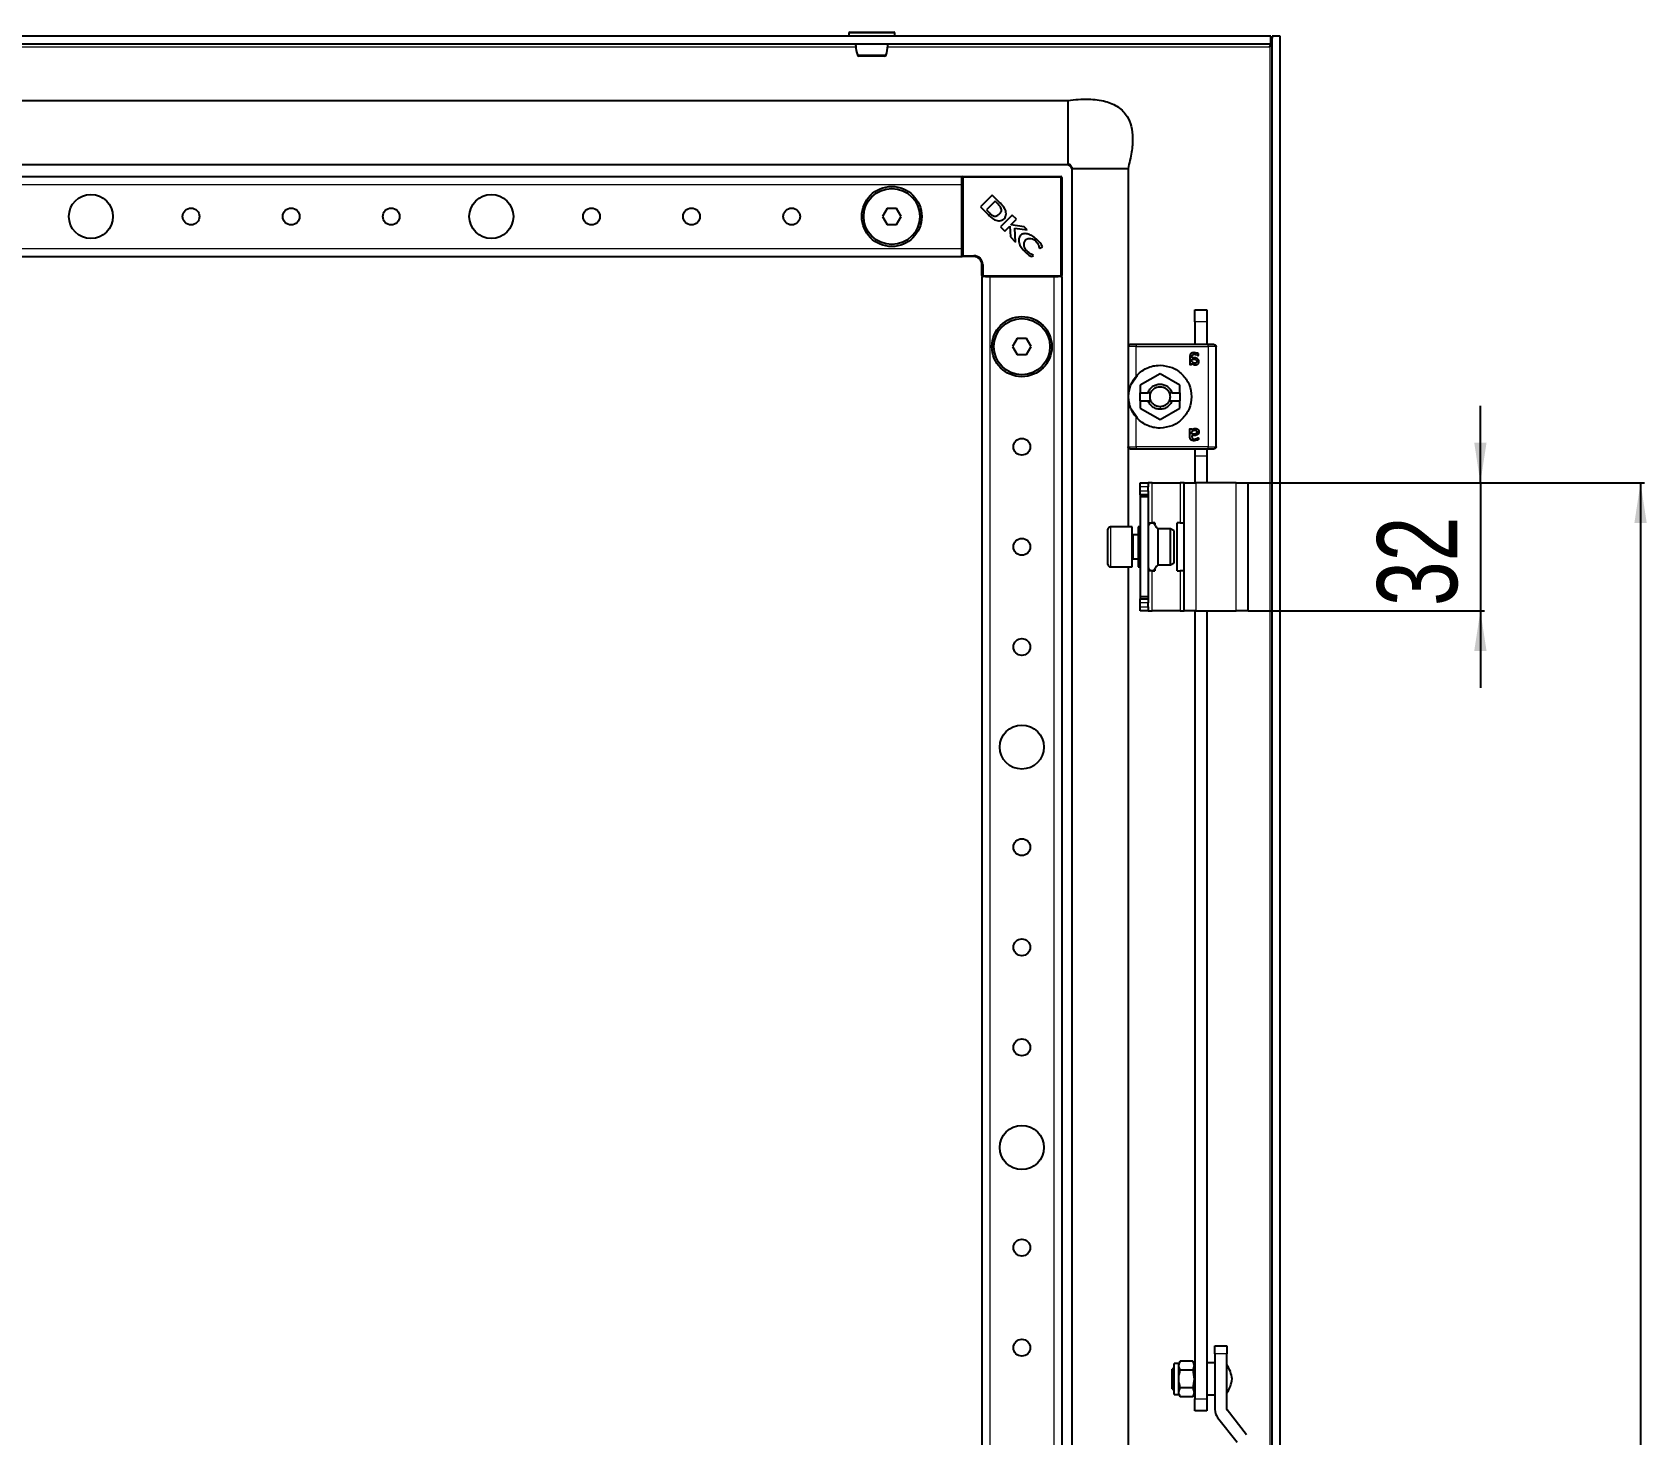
# Model space of a CAD drawing. Header units: millimetres. Extents: x -409 to 1413, y -262 to 1017.
# Drawn here: x 1010.2 to 1413.4, y 497.2 to 847.5 of the extents above; entities that cross this region are included whole.
import ezdxf

# ---------------------------------------------------------------- set-up
doc = ezdxf.new("R2010")
doc.units = ezdxf.units.MM
doc.layers.add('FORMAT', color=7, linetype='Continuous')
doc.styles.add('SLDTEXTSTYLE0', font='TXT', dxfattribs={"width": 0.75})
doc.dimstyles.new('SLDDIMSTYLE0', dxfattribs={"dimtxt": 20, "dimasz": 10, "dimexe": 0, "dimexo": 0.0625, "dimgap": 5, "dimtad": 2, "dimdec": 1, "dimrnd": 1e-09, "dimzin": 12, "dimdsep": 46, "dimtxsty": 'SLDTEXTSTYLE0', "dimsah": 1, "dimcen": 0.09, "dimadec": 0, "dimazin": 3, "dimtfac": 1, "dimtofl": 0, "dimtmove": 0, "dimatfit": 3, "dimfxl": 0, "dimfrac": 2, "dimtolj": 1, "dimtzin": 12, "dimarcsym": 0})
doc.dimstyles.new('SLDDIMSTYLE1', dxfattribs={"dimtxt": 20, "dimasz": 10, "dimexe": 0, "dimexo": 0.0625, "dimgap": 5, "dimtad": 2, "dimdec": 1, "dimrnd": 1e-09, "dimzin": 12, "dimdsep": 46, "dimtxsty": 'SLDTEXTSTYLE0', "dimsah": 1, "dimcen": 0.09, "dimadec": 0, "dimazin": 3, "dimtfac": 1, "dimtmove": 0, "dimatfit": 0, "dimfxl": 0, "dimfrac": 2, "dimtolj": 1, "dimtzin": 12, "dimarcsym": 0})

# ---------------------------------------------------------------- blocks, each defined once
blk = doc.blocks.new('_D_5')
at = {"layer": 'FORMAT'}
for p, q in [((1313.88, 734.96), (1412.87, 734.96)), ((1411.87, 734.96), (1411.87, 2.96)), ((1313.88, 2.96), (1412.87, 2.96))]:
    blk.add_line(p, q, dxfattribs=at)
for points in [[(1411.87, 734.96), (1410.34, 724.96), (1413.41, 724.96)], [(1411.87, 2.96), (1413.41, 12.96), (1410.34, 12.96)]]:
    blk.add_solid(points, dxfattribs=at)
at = {"layer": 'FORMAT', "insert": (1386.09, 346.8), "char_height": 20, "attachment_point": 1, "rotation": 90, "style": 'SLDTEXTSTYLE0'}
blk.add_mtext('732', dxfattribs=at)
blk = doc.blocks.new('_D_6')
at = {"layer": 'FORMAT'}
for p, q in [((1371.87, 734.96), (1371.87, 754.2)), ((1313.88, 734.96), (1372.87, 734.96)), ((1371.87, 734.96), (1371.87, 702.96)), ((1313.88, 702.96), (1372.87, 702.96)), ((1371.87, 702.96), (1371.87, 683.73))]:
    blk.add_line(p, q, dxfattribs=at)
for points in [[(1371.87, 734.96), (1373.41, 744.96), (1370.34, 744.96)], [(1371.87, 702.96), (1370.34, 692.96), (1373.41, 692.96)]]:
    blk.add_solid(points, dxfattribs=at)
at = {"layer": 'FORMAT', "insert": (1346.09, 704.19), "char_height": 20, "attachment_point": 1, "rotation": 90, "style": 'SLDTEXTSTYLE0'}
blk.add_mtext('32', dxfattribs=at)

msp = doc.modelspace()

# ---------------------------------------------------------------- linework, layer by layer
at = {"color": 7, "linetype": 'Continuous', "lineweight": 25}
for p, q in [((1214.12, 847.21), (1214.12, 846.46)), ((1214.37, 847.46), (1222.88, 847.46)), ((1222.88, 847.46), (1225.37, 847.46)), ((1225.62, 846.46), (1225.62, 847.21)), ((1319.57, 846.46), (730.17, 846.46)), ((1319.57, 844.46), (730.17, 844.46)), ((1319.48, 844.46), (1319.27, 843.86)), ((1319.57, 844.46), (1319.57, 846.46)), ((1321.87, 846.46), (1319.87, 846.46)), ((1319.87, -108.54), (1319.87, 846.46)), ((1321.87, -108.54), (1321.87, 846.46)), ((780.87, 830.46), (1268.87, 830.46)), ((780.87, 814.46), (1268.87, 814.46)), ((807.37, 811.46), (1242.37, 811.46)), ((1242.37, 811.16), (1242.37, 811.46)), ((1242.37, 810.52), (1242.37, 811.16)), ((1242.37, 809.46), (1242.37, 810.52)), ((1242.67, 811.46), (1267.07, 811.46)), ((1267.37, 811.16), (1267.37, 786.76)), ((1269.87, 813.46), (1269.87, -75.54)), ((1283.87, 813.46), (1283.87, 769.14)), ((1242.37, 793.46), (1242.37, 809.46)), ((1249.98, 806.82), (1247.02, 803.86)), ((1251.97, 804.83), (1249.98, 806.82)), ((1223.71, 803.46), (1222.56, 801.46)), ((1226.02, 803.46), (1223.71, 803.46)), ((1227.18, 801.46), (1226.02, 803.46)), ((1247.02, 803.86), (1248.91, 801.97)), ((1250.68, 805.29), (1248.5, 803.11)), ((1248.5, 803.11), (1249.18, 802.45)), ((1251.42, 804.57), (1250.68, 805.29)), ((1222.56, 801.46), (1223.71, 799.46)), ((1223.71, 799.46), (1226.02, 799.46)), ((1226.02, 799.46), (1227.18, 801.46)), ((1248.91, 801.97), (1248.92, 801.95)), ((1254.98, 801.81), (1252.02, 798.85)), ((1252.02, 798.85), (1253.08, 797.8)), ((1253.08, 797.8), (1254.32, 799.04)), ((1254.32, 799.04), (1254.49, 796.38)), ((1254.64, 799.38), (1256.03, 800.77)), ((1257.9, 798.89), (1254.64, 799.38)), ((1256.03, 800.77), (1254.98, 801.81)), ((1255.6, 798.57), (1258.7, 798.09)), ((1255.78, 795.09), (1255.6, 798.57)), ((1258.7, 798.09), (1257.9, 798.89)), ((1254.49, 796.38), (1255.78, 795.09)), ((807.37, 791.46), (1242.37, 791.46)), ((1242.37, 792.41), (1242.37, 793.46)), ((1242.37, 791.76), (1242.37, 792.41)), ((1242.37, 791.46), (1242.37, 791.76)), ((1245.37, 791.46), (1242.67, 791.46)), ((1259.74, 791.47), (1260.25, 791.71)), ((1260.25, 791.71), (1260.14, 791.82)), ((1261.69, 793.66), (1261.82, 793.53)), ((1261.82, 793.53), (1262.51, 793.86)), ((1247.37, 786.76), (1247.37, 789.46)), ((1247.37, 786.46), (1247.37, -48.54)), ((1247.37, 786.46), (1247.67, 786.46)), ((1248.32, 786.46), (1247.67, 786.46)), ((1248.32, 786.46), (1249.37, 786.46)), ((1249.37, 786.46), (1265.37, 786.46)), ((1265.37, 786.46), (1266.42, 786.46)), ((1267.07, 786.46), (1266.42, 786.46)), ((1267.07, 786.46), (1267.37, 786.46)), ((1267.37, 786.46), (1267.37, -48.54)), ((1300.57, 778.16), (1303.57, 778.16)), ((1300.57, 775.16), (1300.57, 778.16)), ((1303.57, 778.16), (1303.57, 775.16)), ((1300.57, 775.16), (1300.57, 769.46)), ((1303.57, 775.16), (1303.57, 769.46)), ((1256.21, 770.96), (1255.06, 768.96)), ((1258.52, 770.96), (1256.21, 770.96)), ((1259.68, 768.96), (1258.52, 770.96)), ((1255.06, 768.96), (1256.21, 766.96)), ((1256.21, 766.96), (1258.52, 766.96)), ((1258.52, 766.96), (1259.68, 768.96)), ((1283.87, 768.96), (1283.87, 743.96)), ((1303.87, 769.46), (1285.87, 769.46)), ((1299.31, 766.42), (1299.31, 764.56)), ((1299.84, 766.17), (1299.84, 766.39)), ((1300.22, 766.17), (1299.84, 766.17)), ((1304.47, 769.46), (1304.22, 769.46)), ((1305.87, 743.96), (1305.87, 768.96)), ((1291.87, 762.18), (1286.92, 759.32)), ((1296.82, 759.32), (1291.87, 762.18)), ((1299.77, 764.56), (1299.77, 764.84)), ((1299.84, 765.82), (1300.27, 765.82)), ((1299.84, 765.23), (1299.84, 765.82)), ((1284.7, 759.59), (1286.21, 761.85)), ((1286.92, 759.32), (1286.92, 757.46)), ((1296.82, 757.46), (1296.82, 759.32)), ((1286.92, 757.46), (1288.88, 757.46)), ((1286.92, 755.46), (1286.92, 757.46)), ((1286.92, 755.46), (1286.92, 753.61)), ((1286.92, 755.46), (1288.88, 755.46)), ((1289.58, 757.46), (1288.88, 757.46)), ((1288.88, 755.46), (1289.58, 755.46)), ((1294.86, 757.46), (1294.16, 757.46)), ((1294.16, 755.46), (1294.86, 755.46)), ((1294.86, 757.46), (1296.82, 757.46)), ((1294.86, 755.46), (1296.82, 755.46)), ((1296.82, 757.46), (1296.82, 755.46)), ((1296.82, 753.61), (1296.82, 755.46)), ((1286.21, 751.08), (1284.7, 753.34)), ((1286.92, 753.61), (1291.87, 750.75)), ((1291.87, 750.75), (1296.82, 753.61)), ((1299.31, 746.51), (1299.31, 748.37)), ((1299.77, 748.37), (1299.77, 748.09)), ((1299.84, 747.11), (1299.84, 747.7)), ((1300.27, 747.11), (1299.84, 747.11)), ((1300.22, 746.76), (1299.84, 746.76)), ((1299.84, 746.76), (1299.84, 746.54)), ((1283.87, 743.79), (1283.87, 723.96)), ((1285.87, 743.46), (1303.87, 743.46)), ((1300.57, 743.54), (1300.57, 741.66)), ((1303.57, 743.54), (1303.57, 741.66)), ((1304.22, 743.46), (1304.47, 743.46)), ((1300.57, 741.66), (1300.57, 734.96)), ((1303.57, 741.66), (1303.57, 734.96)), ((1286.87, 733.96), (1286.87, 734.96)), ((1286.87, 734.96), (1288.87, 734.96)), ((1286.87, 732.96), (1286.87, 733.96)), ((1288.87, 734.96), (1288.87, 733.96)), ((1289.87, 734.96), (1288.87, 734.96)), ((1288.87, 732.96), (1288.87, 733.96)), ((1289.87, 734.96), (1296.87, 734.96)), ((1297.87, 734.96), (1296.87, 734.96)), ((1297.87, 734.96), (1300.87, 734.96)), ((1297.87, 702.96), (1297.87, 734.96)), ((1310.87, 734.96), (1300.87, 734.96)), ((1310.87, 734.96), (1313.87, 734.96)), ((1313.87, 702.96), (1313.87, 734.96)), ((1286.87, 731.96), (1286.87, 732.96)), ((1288.87, 731.96), (1286.87, 731.96)), ((1286.87, 731.96), (1286.87, 731.46)), ((1288.87, 731.46), (1286.87, 731.46)), ((1286.87, 731.46), (1286.87, 706.46)), ((1288.87, 732.96), (1288.87, 731.96)), ((1288.87, 731.96), (1288.87, 731.46)), ((1288.87, 731.46), (1288.87, 706.46)), ((1278.87, 716.71), (1278.87, 723.36)), ((1284.87, 723.96), (1279.47, 723.96)), ((1284.87, 716.41), (1284.87, 723.96)), ((1286.37, 721.96), (1285.12, 721.96)), ((1286.87, 723.96), (1286.37, 723.96)), ((1286.37, 723.96), (1286.37, 722.75)), ((1286.37, 722.75), (1286.37, 713.96)), ((1288.87, 724.96), (1289.87, 724.96)), ((1290.57, 724.96), (1289.87, 724.96)), ((1290.57, 724.96), (1290.57, 724.51)), ((1294.5, 723.46), (1291.37, 723.46)), ((1291.37, 714.46), (1291.37, 723.46)), ((1295.37, 722.96), (1294.5, 723.46)), ((1294.5, 714.46), (1294.5, 723.46)), ((1295.37, 714.96), (1295.37, 722.96)), ((1296.17, 712.96), (1296.17, 724.96)), ((1296.87, 724.96), (1296.17, 724.96)), ((1296.87, 724.96), (1297.87, 724.96)), ((1278.87, 714.56), (1278.87, 716.71)), ((1279.47, 713.96), (1284.87, 713.96)), ((1283.87, 713.96), (1283.87, 23.96)), ((1284.87, 713.96), (1284.87, 716.41)), ((1285.12, 715.96), (1286.37, 715.96)), ((1286.37, 713.96), (1286.87, 713.96)), ((1291.37, 714.46), (1294.5, 714.46)), ((1294.5, 714.46), (1295.37, 714.96)), ((1289.87, 712.96), (1288.87, 712.96)), ((1289.87, 712.96), (1290.57, 712.96)), ((1290.57, 713.41), (1290.57, 712.96)), ((1296.17, 712.96), (1296.87, 712.96)), ((1297.87, 712.96), (1296.87, 712.96)), ((1288.87, 706.46), (1286.87, 706.46)), ((1286.87, 706.46), (1286.87, 705.96)), ((1286.87, 704.96), (1286.87, 705.96)), ((1286.87, 705.96), (1288.87, 705.96)), ((1288.87, 706.46), (1288.87, 705.96)), ((1288.87, 705.96), (1288.87, 704.96)), ((1286.87, 703.96), (1286.87, 704.96)), ((1286.87, 702.96), (1286.87, 703.96)), ((1288.87, 702.96), (1286.87, 702.96)), ((1288.87, 703.96), (1288.87, 704.96)), ((1288.87, 703.96), (1288.87, 702.96)), ((1288.87, 702.96), (1289.87, 702.96)), ((1296.87, 702.96), (1289.87, 702.96)), ((1296.87, 702.96), (1297.87, 702.96)), ((1300.87, 702.96), (1297.87, 702.96)), ((1300.57, 702.96), (1300.57, 506.16)), ((1300.87, 702.96), (1310.87, 702.96)), ((1303.57, 702.96), (1303.57, 506.16)), ((1313.87, 702.96), (1310.87, 702.96)), ((1305.57, 517.46), (1305.57, 519.46)), ((1305.57, 519.46), (1308.57, 519.46)), ((1305.57, 517.46), (1305.57, 503.53)), ((1308.57, 519.46), (1308.57, 517.46)), ((1308.57, 503.53), (1308.57, 517.46)), ((1295.37, 514.11), (1294.87, 513.61)), ((1294.87, 508.71), (1294.87, 513.61)), ((1296.57, 515.01), (1295.37, 515.01)), ((1295.37, 511.16), (1295.37, 515.01)), ((1296.92, 515.61), (1296.57, 515.01)), ((1296.57, 511.16), (1296.57, 515.01)), ((1300.02, 515.61), (1296.92, 515.61)), ((1300.02, 513.39), (1296.92, 513.39)), ((1300.37, 515.01), (1300.02, 515.61)), ((1300.37, 515.01), (1300.37, 507.31)), ((1300.57, 514.11), (1300.37, 514.11)), ((1305.57, 515.16), (1303.57, 515.16)), ((1294.87, 508.71), (1295.37, 508.21)), ((1295.37, 507.31), (1295.37, 511.16)), ((1296.57, 507.31), (1296.57, 511.16)), ((1300.02, 508.94), (1296.92, 508.94)), ((1300.37, 508.21), (1300.57, 508.21)), ((1295.37, 507.31), (1296.57, 507.31)), ((1296.57, 507.31), (1296.92, 506.71)), ((1300.02, 506.71), (1296.92, 506.71)), ((1300.02, 506.71), (1300.37, 507.31)), ((1300.57, 503.16), (1300.57, 506.16)), ((1303.57, 507.16), (1305.57, 507.16)), ((1303.57, 506.16), (1303.57, 503.16)), ((1303.57, 503.16), (1300.57, 503.16)), ((1306.26, 501.55), (1311.13, 495.38)), ((1313.48, 497.24), (1308.61, 503.41))]:
    msp.add_line(p, q, dxfattribs=at)
at = {"color": 8, "linetype": 'Continuous', "lineweight": 18}
for p, q in [((1223.01, 847.21), (1214.12, 847.21)), ((1225.62, 847.21), (1223.01, 847.21)), ((833.84, 843.86), (1215.9, 843.86)), ((1223.84, 843.86), (1319.27, 843.86)), ((1319.27, 843.86), (1319.27, -105.94)), ((1242.67, 811.16), (1242.37, 811.16)), ((1242.67, 811.16), (1242.67, 811.46)), ((1242.67, 811.16), (1242.67, 791.76)), ((1267.07, 811.16), (1242.67, 811.16)), ((1267.07, 811.16), (1267.07, 811.46)), ((1267.07, 786.76), (1267.07, 811.16)), ((1267.07, 811.16), (1267.37, 811.16)), ((807.37, 809.46), (1242.37, 809.46)), ((807.37, 793.46), (1242.37, 793.46)), ((1242.67, 791.76), (1242.37, 791.76)), ((1242.67, 791.76), (1245.37, 791.76)), ((1242.67, 791.46), (1242.67, 791.76)), ((1245.37, 791.46), (1245.37, 791.76)), ((1247.37, 789.46), (1247.67, 789.46)), ((1247.67, 786.76), (1247.37, 786.76)), ((1247.67, 789.46), (1247.67, 786.76)), ((1247.67, 786.76), (1267.07, 786.76)), ((1247.67, 786.46), (1247.67, 786.76)), ((1249.37, 786.46), (1249.37, -48.54)), ((1265.37, 786.46), (1265.37, -48.54)), ((1267.07, 786.46), (1267.07, 786.76)), ((1267.37, 786.76), (1267.07, 786.76)), ((1303.57, 775.16), (1300.57, 775.16)), ((1285.87, 761.53), (1285.87, 768.96)), ((1285.87, 768.96), (1303.87, 768.96)), ((1303.87, 768.96), (1303.87, 743.96)), ((1291.87, 753.96), (1291.87, 753.31)), ((1285.87, 743.96), (1285.87, 751.4)), ((1303.87, 743.96), (1285.87, 743.96)), ((1300.57, 741.66), (1303.57, 741.66)), ((1288.87, 733.96), (1286.87, 733.96)), ((1289.87, 724.96), (1289.87, 734.96)), ((1296.87, 734.96), (1296.87, 724.96)), ((1300.87, 702.96), (1300.87, 734.96)), ((1310.87, 702.96), (1310.87, 734.96)), ((1286.87, 732.96), (1288.87, 732.96)), ((1279.47, 723.96), (1279.47, 716.41)), ((1285.12, 721.96), (1285.12, 715.96)), ((1279.47, 716.41), (1279.47, 713.96)), ((1289.87, 702.96), (1289.87, 712.96)), ((1296.87, 712.96), (1296.87, 702.96)), ((1288.87, 704.96), (1286.87, 704.96)), ((1286.87, 703.96), (1288.87, 703.96)), ((1308.57, 517.46), (1305.57, 517.46)), ((1300.57, 506.16), (1303.57, 506.16))]:
    msp.add_line(p, q, dxfattribs=at)
at = {"color": 7, "linetype": 'Continuous', "lineweight": 25}
for centre, radius in [((1024.87, 801.46), 5.5), ((1124.87, 801.46), 5.5), ((1224.87, 801.46), 7.5), ((1224.87, 801.46), 7), ((1049.87, 801.46), 2.1), ((1074.87, 801.46), 2.1), ((1099.87, 801.46), 2.1), ((1149.87, 801.46), 2.1), ((1174.87, 801.46), 2.1), ((1199.87, 801.46), 2.1), ((1257.37, 768.96), 7.5), ((1257.37, 768.96), 7), ((1257.37, 743.96), 2.1), ((1257.37, 718.96), 2.1), ((1257.37, 693.96), 2.1), ((1257.37, 668.96), 5.5), ((1257.37, 643.96), 2.1), ((1257.37, 618.96), 2.1), ((1257.37, 593.96), 2.1), ((1257.37, 568.96), 5.5), ((1257.37, 543.96), 2.1), ((1257.37, 518.96), 2.1)]:
    msp.add_circle(centre, radius, dxfattribs=at)
for centre, radius, start, end in [((1214.37, 847.21), 0.25, 90, 180), ((1225.37, 847.21), 0.25, 0, 90), ((1216.76, 841.96), 0.5, 195.2465, 270.046), ((1222.98, 841.96), 0.5, 269.9637, 344.834), ((1242.67, 811.16), 0.3, 90, 180), ((1267.07, 811.16), 0.3, 0, 90), ((1246.95, 800.39), 6.12, 36.9888, 43.0744), ((1248.76, 801.17), 4.87, 20.3445, 48.7777), ((1259.77, 794.39), 1.94, 143.3097, 232.3464), ((1259.37, 793.95), 1.97, 38.454, 125.887), ((1242.67, 791.76), 0.3, 180, 270), ((1245.37, 789.46), 2, 0, 90), ((1247.67, 786.76), 0.3, 180, 270), ((1267.07, 786.76), 0.3, 270, 0), ((1279.47, 723.36), 0.6, 90, 180), ((1285.12, 722.21), 0.25, 180, 270), ((1279.47, 714.56), 0.6, 180, 270), ((1285.12, 715.71), 0.25, 90, 180), ((1301.93, 510.21), 8, 6.8819, 33.8709), ((1301.93, 512.12), 8, 326.1291, 353.1181), ((1308.77, 503.53), 3.2, 180, 218.264), ((1308.77, 503.53), 0.2, 180, 218.264)]:
    msp.add_arc(centre, radius, start, end, dxfattribs=at)
at = {"color": 8, "linetype": 'Continuous', "lineweight": 18}
msp.add_arc((1245.37, 789.46), 2.3, 0, 90, dxfattribs=at)
at = {"color": 7, "linetype": 'Continuous', "lineweight": 25}
for points, knots in [([(1215.85, 844.46), (1215.85, 844.33), (1215.87, 843.42), (1216.09, 842.55), (1216.28, 841.81)], [0, 0, 0, 0, 0.14185, 1, 1, 1, 1]), ([(1223.46, 841.81), (1223.65, 842.55), (1223.87, 843.42), (1223.89, 844.33), (1223.89, 844.46)], [0, 0, 0, 0, 0.85815, 1, 1, 1, 1]), ([(1319.27, 843.86), (1319.32, 844.02), (1319.37, 844.18), (1319.47, 844.4), (1319.52, 844.46), (1319.57, 844.46)], [0, 0, 0, 0, 0.5, 0.5, 1, 1, 1, 1]), ([(1319.87, 846.46), (1319.84, 846.08), (1319.81, 845.51), (1319.63, 844.94), (1319.57, 844.75)], [0, 0, 0, 0, 0.662931, 1, 1, 1, 1]), ([(1222.94, 841.46), (1222.95, 841.46), (1223, 841.46), (1222.72, 841.46), (1222.2, 841.46), (1221.48, 841.46), (1220.63, 841.46), (1219.56, 841.46), (1218.54, 841.46), (1217.65, 841.46), (1217.04, 841.46), (1216.75, 841.46), (1216.79, 841.46), (1216.8, 841.46)], [0, 0, 0, 0, 0.03384, 0.141254, 0.248698, 0.315774, 0.423314, 0.530846, 0.63821, 0.745706, 0.853372, 0.960917, 1, 1, 1, 1]), ([(1268.87, 830.46), (1270.6, 830.63), (1273.74, 830.94), (1278.06, 830.42), (1281.5, 829), (1283.71, 826.68), (1284.79, 823.91), (1285.11, 820.86), (1284.82, 817.3), (1284.2, 814.81), (1283.87, 813.46)], [0, 0, 0, 0, 0.176713, 0.320911, 0.440308, 0.54837, 0.6374, 0.738878, 0.858543, 1, 1, 1, 1]), ([(1268.87, 830.46), (1268.87, 830.43), (1268.87, 830.37), (1268.87, 829.73), (1268.87, 828.26), (1268.87, 826.07), (1268.87, 824.07), (1268.87, 822.46), (1268.87, 820.86), (1268.87, 818.85), (1268.87, 816.68), (1268.87, 815.16), (1268.87, 814.76), (1268.87, 814.63)], [0, 0, 0, 0, 0.069165, 0.1363, 0.267291, 0.398282, 0.465417, 0.534583, 0.603748, 0.670883, 0.801874, 0.932865, 1, 1, 1, 1]), ([(1268.87, 814.63), (1268.97, 814.61), (1269.11, 814.59), (1269.26, 814.53), (1269.35, 814.47), (1269.4, 814.4), (1269.44, 814.33), (1269.47, 814.26), (1269.54, 814.09), (1269.71, 814), (1269.86, 813.78), (1269.89, 813.58), (1269.91, 813.46)], [0, 0, 0, 0, 0.146823, 0.202041, 0.247643, 0.28691, 0.323569, 0.360785, 0.40083, 0.628513, 0.79432, 1, 1, 1, 1]), ([(1269.87, 813.46), (1269.72, 813.69), (1269.45, 814.09), (1269.05, 814.35), (1268.87, 814.46)], [0, 0, 0, 0, 0.5615605, 1, 1, 1, 1]), ([(1269.98, 813.46), (1270.01, 813.46), (1270.1, 813.46), (1270.55, 813.46), (1270.85, 813.46)], [0, 0, 0, 0, 0.350861, 1, 1, 1, 1]), ([(1249.18, 802.45), (1249.38, 802.26), (1249.74, 801.91), (1250.28, 801.59), (1250.73, 801.53), (1251.07, 801.6), (1251.43, 801.78), (1251.64, 801.98), (1251.75, 802.09)], [0, 0, 0, 0, 0.2746757, 0.5030419, 0.607381, 0.7165791, 0.8434117, 1, 1, 1, 1]), ([(1250.25, 800.81), (1250.46, 800.71), (1250.85, 800.5), (1251.48, 800.38), (1252.07, 800.42), (1252.61, 800.62), (1253.04, 800.98), (1253.33, 801.5), (1253.45, 802.15), (1253.37, 802.61), (1253.32, 802.86)], [0, 0, 0, 0, 0.138091, 0.265455, 0.384013, 0.496103, 0.605759, 0.71979, 0.847662, 1, 1, 1, 1]), ([(1251.75, 802.09), (1251.84, 802.18), (1252.01, 802.36), (1252.19, 802.64), (1252.28, 802.91), (1252.28, 803.24), (1252.13, 803.64), (1251.94, 803.92), (1251.84, 804.08)], [0, 0, 0, 0, 0.176808, 0.319231, 0.43938, 0.552395, 0.749205, 1, 1, 1, 1]), ([(1248.92, 801.95), (1249, 801.87), (1249.16, 801.72), (1249.33, 801.57), (1249.41, 801.49)], [0, 0, 0, 0, 0.486421, 1, 1, 1, 1]), ([(1249.41, 801.49), (1249.56, 801.36), (1249.83, 801.11), (1250.12, 800.91), (1250.25, 800.81)], [0, 0, 0, 0, 0.55183, 1, 1, 1, 1]), ([(1257.11, 796.8), (1256.97, 796.64), (1256.69, 796.3), (1256.52, 795.61), (1256.65, 794.73), (1257.22, 793.65), (1257.86, 792.97), (1258.23, 792.57)], [0, 0, 0, 0, 0.130532, 0.266031, 0.423997, 0.666819, 1, 1, 1, 1]), ([(1261.28, 795.59), (1260.9, 795.92), (1260.21, 796.54), (1259.04, 797.09), (1258.1, 797.23), (1257.45, 797.07), (1257.22, 796.89), (1257.11, 796.8)], [0, 0, 0, 0, 0.315674, 0.58952, 0.813199, 0.909026, 1, 1, 1, 1]), ([(1260.91, 795.18), (1261.13, 794.92), (1261.51, 794.47), (1261.63, 793.9), (1261.69, 793.66)], [0, 0, 0, 0, 0.5796082, 1, 1, 1, 1]), ([(1262.51, 793.86), (1262.33, 794.2), (1261.99, 794.83), (1261.5, 795.35), (1261.28, 795.59)], [0, 0, 0, 0, 0.5368, 1, 1, 1, 1]), ([(1258.23, 792.57), (1258.5, 792.32), (1258.96, 791.9), (1259.51, 791.59), (1259.74, 791.47)], [0, 0, 0, 0, 0.577653, 1, 1, 1, 1]), ([(1260.14, 791.82), (1259.83, 791.97), (1259.26, 792.23), (1258.8, 792.66), (1258.59, 792.85)], [0, 0, 0, 0, 0.5476433, 1, 1, 1, 1]), ([(1300.42, 767.46), (1300.28, 767.46), (1300.05, 767.45), (1299.77, 767.35), (1299.58, 767.23), (1299.44, 767.07), (1299.33, 766.79), (1299.32, 766.57), (1299.31, 766.42)], [0, 0, 0, 0, 0.250089, 0.382495, 0.500259, 0.622163, 0.750133, 1, 1, 1, 1]), ([(1299.84, 766.39), (1299.84, 766.48), (1299.85, 766.61), (1299.91, 766.78), (1299.98, 766.89), (1300.09, 766.97), (1300.21, 767.02), (1300.35, 767.05), (1300.43, 767.05), (1300.48, 767.05)], [0, 0, 0, 0, 0.250023, 0.382539, 0.499802, 0.620838, 0.749652, 0.874777, 1, 1, 1, 1]), ([(1301.6, 765.25), (1301.6, 765.33), (1301.59, 765.48), (1301.5, 765.7), (1301.34, 765.88), (1301.07, 766.05), (1300.69, 766.15), (1300.38, 766.16), (1300.22, 766.17)], [0, 0, 0, 0, 0.125049, 0.249886, 0.370856, 0.49982, 0.749609, 1, 1, 1, 1]), ([(1301.49, 766.97), (1301.49, 767.02), (1301.49, 767.11), (1301.42, 767.2), (1301.29, 767.28), (1300.96, 767.41), (1300.64, 767.44), (1300.42, 767.46)], [0, 0, 0, 0, 0.1246927, 0.1871822, 0.2497734, 0.5000394, 1, 1, 1, 1]), ([(1300.48, 767.05), (1300.64, 767.03), (1300.88, 767.01), (1301.13, 766.88), (1301.26, 766.81), (1301.33, 766.77), (1301.37, 766.76), (1301.38, 766.76)], [0, 0, 0, 0, 0.4986996, 0.7495075, 0.8749492, 0.9467834, 1, 1, 1, 1]), ([(1301.38, 766.76), (1301.4, 766.76), (1301.41, 766.76), (1301.43, 766.77), (1301.45, 766.79), (1301.46, 766.81), (1301.48, 766.85), (1301.48, 766.89), (1301.49, 766.93), (1301.49, 766.95), (1301.49, 766.97)], [0, 0, 0, 0, 0.128825, 0.180169, 0.243397, 0.36986, 0.499864, 0.749649, 0.843476, 1, 1, 1, 1]), ([(1299.31, 764.56), (1299.31, 764.54), (1299.31, 764.53), (1299.33, 764.51), (1299.35, 764.49), (1299.43, 764.47), (1299.49, 764.46), (1299.54, 764.46)], [0, 0, 0, 0, 0.124881, 0.183376, 0.250934, 0.500336, 1, 1, 1, 1]), ([(1299.54, 764.46), (1299.58, 764.47), (1299.65, 764.47), (1299.73, 764.48), (1299.75, 764.51), (1299.77, 764.53), (1299.77, 764.55), (1299.77, 764.56)], [0, 0, 0, 0, 0.499718, 0.749437, 0.810587, 0.875078, 1, 1, 1, 1]), ([(1299.77, 764.84), (1299.89, 764.72), (1300.08, 764.55), (1300.35, 764.44), (1300.52, 764.41), (1300.6, 764.41), (1300.64, 764.41)], [0, 0, 0, 0, 0.499113, 0.749325, 0.874665, 1, 1, 1, 1]), ([(1300.56, 764.82), (1300.49, 764.82), (1300.35, 764.84), (1300.09, 764.97), (1299.94, 765.13), (1299.84, 765.23)], [0, 0, 0, 0, 0.2499389, 0.4998636, 1, 1, 1, 1]), ([(1300.27, 765.82), (1300.37, 765.81), (1300.55, 765.81), (1300.78, 765.75), (1300.92, 765.65), (1301.01, 765.55), (1301.07, 765.42), (1301.07, 765.33), (1301.07, 765.29)], [0, 0, 0, 0, 0.279652, 0.500248, 0.629485, 0.750186, 0.875763, 1, 1, 1, 1]), ([(1301.07, 765.29), (1301.07, 765.22), (1301.06, 765.12), (1301, 765.01), (1300.93, 764.93), (1300.85, 764.88), (1300.76, 764.84), (1300.66, 764.82), (1300.59, 764.82), (1300.56, 764.82)], [0, 0, 0, 0, 0.249168, 0.373635, 0.49939, 0.619394, 0.749656, 0.87477, 1, 1, 1, 1]), ([(1300.64, 764.41), (1300.77, 764.41), (1300.95, 764.42), (1301.17, 764.51), (1301.33, 764.61), (1301.45, 764.74), (1301.58, 764.95), (1301.59, 765.13), (1301.6, 765.25)], [0, 0, 0, 0, 0.25007, 0.379181, 0.500499, 0.62417, 0.750842, 1, 1, 1, 1]), ([(1285.87, 751.4), (1285.58, 751.78), (1285.01, 752.53), (1284.45, 753.78), (1284.1, 755.06), (1283.98, 756.47), (1284.11, 757.87), (1284.46, 759.15), (1285.01, 760.4), (1285.58, 761.15), (1285.87, 761.53)], [0, 0, 0, 0, 0.125762, 0.25037, 0.375307, 0.500139, 0.62481, 0.749763, 0.874888, 1, 1, 1, 1]), ([(1299.31, 748.37), (1299.31, 748.38), (1299.31, 748.4), (1299.33, 748.42), (1299.35, 748.44), (1299.43, 748.46), (1299.49, 748.46), (1299.54, 748.46)], [0, 0, 0, 0, 0.124884, 0.186377, 0.250914, 0.500322, 1, 1, 1, 1]), ([(1300.42, 745.46), (1300.35, 745.47), (1300.2, 745.47), (1299.98, 745.51), (1299.77, 745.58), (1299.58, 745.69), (1299.44, 745.86), (1299.33, 746.14), (1299.32, 746.36), (1299.31, 746.51)], [0, 0, 0, 0, 0.125255, 0.250437, 0.383066, 0.500493, 0.622629, 0.75025, 1, 1, 1, 1]), ([(1299.54, 748.46), (1299.59, 748.46), (1299.64, 748.46), (1299.71, 748.45), (1299.74, 748.44), (1299.75, 748.42), (1299.77, 748.4), (1299.77, 748.38), (1299.77, 748.37)], [0, 0, 0, 0, 0.499162, 0.644242, 0.749698, 0.813605, 0.875217, 1, 1, 1, 1]), ([(1299.77, 748.09), (1299.89, 748.21), (1300.08, 748.38), (1300.39, 748.51), (1300.56, 748.52), (1300.64, 748.52)], [0, 0, 0, 0, 0.499364, 0.749701, 1, 1, 1, 1]), ([(1299.84, 747.7), (1299.94, 747.8), (1300.09, 747.96), (1300.31, 748.07), (1300.45, 748.11), (1300.53, 748.11), (1300.56, 748.11)], [0, 0, 0, 0, 0.499765, 0.749504, 0.874771, 1, 1, 1, 1]), ([(1299.84, 746.54), (1299.84, 746.5), (1299.84, 746.41), (1299.86, 746.27), (1299.91, 746.14), (1299.98, 746.03), (1300.09, 745.95), (1300.25, 745.89), (1300.39, 745.88), (1300.48, 745.88)], [0, 0, 0, 0, 0.125295, 0.250514, 0.383518, 0.50035, 0.621938, 0.750243, 1, 1, 1, 1]), ([(1301.6, 747.68), (1301.6, 747.64), (1301.6, 747.56), (1301.57, 747.41), (1301.5, 747.23), (1301.34, 747.05), (1301.07, 746.88), (1300.69, 746.78), (1300.38, 746.76), (1300.22, 746.76)], [0, 0, 0, 0, 0.062637, 0.125278, 0.250072, 0.374841, 0.499994, 0.749696, 1, 1, 1, 1]), ([(1301.07, 747.64), (1301.07, 747.6), (1301.07, 747.5), (1301.01, 747.38), (1300.92, 747.28), (1300.78, 747.18), (1300.55, 747.12), (1300.37, 747.12), (1300.27, 747.11)], [0, 0, 0, 0, 0.124446, 0.249795, 0.37, 0.499734, 0.719932, 1, 1, 1, 1]), ([(1301.49, 745.96), (1301.49, 745.93), (1301.49, 745.88), (1301.47, 745.8), (1301.42, 745.73), (1301.29, 745.65), (1300.96, 745.52), (1300.64, 745.48), (1300.42, 745.46)], [0, 0, 0, 0, 0.062686, 0.125173, 0.187628, 0.250185, 0.500314, 1, 1, 1, 1]), ([(1300.48, 745.88), (1300.64, 745.89), (1300.95, 745.92), (1301.21, 746.13), (1301.37, 746.17), (1301.38, 746.17)], [0, 0, 0, 0, 0.498852, 0.946609, 1, 1, 1, 1]), ([(1300.56, 748.11), (1300.63, 748.11), (1300.73, 748.1), (1300.85, 748.05), (1300.93, 748), (1301, 747.92), (1301.04, 747.84), (1301.07, 747.74), (1301.07, 747.67), (1301.07, 747.64)], [0, 0, 0, 0, 0.249623, 0.37714, 0.499734, 0.62273, 0.749812, 0.874876, 1, 1, 1, 1]), ([(1300.64, 748.52), (1300.77, 748.52), (1300.95, 748.51), (1301.18, 748.42), (1301.33, 748.32), (1301.45, 748.19), (1301.58, 747.98), (1301.59, 747.8), (1301.6, 747.68)], [0, 0, 0, 0, 0.25007, 0.379559, 0.500499, 0.624556, 0.750843, 1, 1, 1, 1]), ([(1301.38, 746.17), (1301.4, 746.17), (1301.41, 746.17), (1301.43, 746.16), (1301.45, 746.14), (1301.46, 746.12), (1301.49, 746.06), (1301.49, 746), (1301.49, 745.96)], [0, 0, 0, 0, 0.13107, 0.182437, 0.243796, 0.371388, 0.500442, 1, 1, 1, 1]), ([(1291.37, 723.46), (1291.19, 723.62), (1290.85, 723.92), (1290.65, 724.49), (1290.29, 724.8), (1289.95, 724.93), (1289.59, 724.89), (1289.24, 724.7), (1288.99, 724.34), (1288.91, 724.05), (1288.87, 723.9)], [0, 0, 0, 0, 0.185676, 0.371025, 0.466937, 0.562172, 0.656347, 0.751553, 0.873842, 1, 1, 1, 1]), ([(1288.87, 714.03), (1288.91, 713.88), (1288.99, 713.59), (1289.24, 713.23), (1289.59, 713.04), (1289.95, 713), (1290.29, 713.13), (1290.65, 713.44), (1290.85, 714), (1291.19, 714.31), (1291.37, 714.46)], [0, 0, 0, 0, 0.126158, 0.248447, 0.343653, 0.437828, 0.533063, 0.628975, 0.814324, 1, 1, 1, 1]), ([(1296.92, 513.39), (1296.74, 513.79), (1296.4, 514.53), (1296.75, 515.27), (1296.92, 515.61)], [0, 0, 0, 0, 0.534707, 1, 1, 1, 1]), ([(1296.92, 508.94), (1296.74, 509.69), (1296.4, 511.18), (1296.75, 512.66), (1296.92, 513.39)], [0, 0, 0, 0, 0.508481, 1, 1, 1, 1]), ([(1300.02, 515.61), (1300.2, 515.22), (1300.54, 514.47), (1300.19, 513.73), (1300.02, 513.39)], [0, 0, 0, 0, 0.534707, 1, 1, 1, 1]), ([(1300.02, 513.39), (1300.2, 512.63), (1300.54, 511.15), (1300.19, 509.67), (1300.02, 508.94)], [0, 0, 0, 0, 0.508481, 1, 1, 1, 1]), ([(1296.92, 506.71), (1296.74, 507.11), (1296.4, 507.86), (1296.75, 508.6), (1296.92, 508.94)], [0, 0, 0, 0, 0.534707, 1, 1, 1, 1]), ([(1300.02, 508.94), (1300.2, 508.54), (1300.54, 507.8), (1300.19, 507.06), (1300.02, 506.71)], [0, 0, 0, 0, 0.534707, 1, 1, 1, 1])]:
    msp.add_open_spline(points, degree=3, knots=knots, dxfattribs=at)
at = {"color": 8, "linetype": 'Continuous', "lineweight": 18}
msp.add_open_spline([(1216.32, 841.84), (1216.31, 841.84), (1216.26, 841.84), (1216.6, 841.84), (1217.31, 841.84), (1218.33, 841.84), (1219.52, 841.84), (1220.74, 841.84), (1221.73, 841.84), (1222.56, 841.84), (1223.16, 841.84), (1223.49, 841.84), (1223.43, 841.84), (1223.42, 841.84)], degree=3, knots=[0, 0, 0, 0, 0.038891, 0.14638, 0.253973, 0.361383, 0.468681, 0.576165, 0.683665, 0.750707, 0.858068, 0.965424, 1, 1, 1, 1], dxfattribs=at)
at = {"color": 7, "linetype": 'Continuous', "lineweight": 25}
for points in [[(1270.85, 813.46), (1271.18, 813.46), (1271.84, 813.46), (1272.81, 813.46), (1273.3, 813.46)], [(1273.3, 813.46), (1273.86, 813.46), (1274.99, 813.46), (1276.24, 813.46), (1276.87, 813.46)], [(1276.87, 813.46), (1277.5, 813.46), (1278.75, 813.46), (1279.88, 813.46), (1280.44, 813.46)], [(1280.44, 813.46), (1280.92, 813.46), (1281.9, 813.46), (1282.56, 813.46), (1282.89, 813.46)], [(1282.89, 813.46), (1283.17, 813.46), (1283.74, 813.46), (1283.83, 813.46), (1283.87, 813.46)], [(1284.37, 769.46), (1284.3, 769.46), (1284.17, 769.44), (1284.01, 769.33), (1283.89, 769.16), (1283.88, 769.03), (1283.87, 768.96)], [(1285.87, 769.46), (1285.67, 769.46), (1285.28, 769.46), (1284.78, 769.46), (1284.44, 769.46), (1284.39, 769.46), (1284.37, 769.46)], [(1305.37, 769.46), (1305.35, 769.46), (1305.3, 769.46), (1304.95, 769.46), (1304.46, 769.46), (1304.07, 769.46), (1303.87, 769.46)], [(1305.37, 769.46), (1305.43, 769.46), (1305.57, 769.44), (1305.73, 769.33), (1305.85, 769.16), (1305.86, 769.03), (1305.87, 768.96)], [(1285.87, 761.53), (1286.26, 761.94), (1287.05, 762.76), (1288.54, 763.63), (1290.16, 764.21), (1291.3, 764.28), (1291.87, 764.31)], [(1291.87, 764.31), (1292.9, 764.2), (1294.95, 763.96), (1297.56, 762.15), (1299.31, 759.55), (1299.92, 756.46), (1299.31, 753.38), (1297.56, 750.78), (1294.95, 748.97), (1292.9, 748.73), (1291.87, 748.61)], [(1288.88, 757.46), (1289.01, 757.77), (1289.28, 758.37), (1290, 759.06), (1290.89, 759.51), (1291.87, 759.67), (1292.85, 759.51), (1293.74, 759.06), (1294.46, 758.37), (1294.72, 757.77), (1294.86, 757.46)], [(1289.58, 757.46), (1289.69, 757.68), (1289.92, 758.1), (1290.48, 758.58), (1291.14, 758.9), (1291.63, 758.94), (1291.87, 758.96)], [(1291.87, 758.96), (1292.11, 758.94), (1292.59, 758.9), (1293.26, 758.58), (1293.81, 758.1), (1294.05, 757.68), (1294.16, 757.46)], [(1291.87, 753.31), (1291.54, 753.34), (1290.89, 753.4), (1290, 753.87), (1289.28, 754.56), (1289.01, 755.16), (1288.88, 755.46)], [(1289.58, 755.46), (1289.52, 755.63), (1289.4, 755.95), (1289.35, 756.46), (1289.4, 756.98), (1289.52, 757.3), (1289.58, 757.46)], [(1291.87, 753.96), (1291.63, 753.98), (1291.14, 754.03), (1290.48, 754.35), (1289.92, 754.82), (1289.69, 755.25), (1289.58, 755.46)], [(1294.86, 755.46), (1294.72, 755.16), (1294.46, 754.56), (1293.74, 753.87), (1292.85, 753.4), (1292.2, 753.34), (1291.87, 753.31)], [(1294.16, 755.46), (1294.05, 755.25), (1293.81, 754.82), (1293.26, 754.35), (1292.59, 754.03), (1292.11, 753.98), (1291.87, 753.96)], [(1294.16, 757.46), (1294.22, 757.3), (1294.34, 756.98), (1294.38, 756.46), (1294.34, 755.95), (1294.22, 755.63), (1294.16, 755.46)], [(1291.87, 748.61), (1291.3, 748.65), (1290.16, 748.72), (1288.54, 749.3), (1287.05, 750.17), (1286.26, 750.99), (1285.87, 751.4)], [(1284.37, 743.46), (1284.3, 743.47), (1284.17, 743.49), (1284.01, 743.6), (1283.89, 743.77), (1283.88, 743.9), (1283.87, 743.96)], [(1284.37, 743.46), (1284.39, 743.46), (1284.44, 743.46), (1284.78, 743.46), (1285.28, 743.46), (1285.67, 743.46), (1285.87, 743.46)], [(1303.87, 743.46), (1304.07, 743.46), (1304.46, 743.46), (1304.95, 743.46), (1305.3, 743.46), (1305.35, 743.46), (1305.37, 743.46)], [(1305.87, 743.96), (1305.86, 743.9), (1305.85, 743.77), (1305.73, 743.6), (1305.57, 743.49), (1305.43, 743.47), (1305.37, 743.46)]]:
    msp.add_open_spline(points, degree=3, dxfattribs=at)
at = {"color": 8, "linetype": 'Continuous', "lineweight": 18}
for points in [[(1285.87, 768.96), (1285.61, 768.96), (1285.08, 768.96), (1284.42, 768.96), (1283.96, 768.96), (1283.9, 768.96), (1283.87, 768.96)], [(1285.87, 769.46), (1285.87, 769.46), (1285.87, 769.44), (1285.87, 769.33), (1285.87, 769.16), (1285.87, 769.03), (1285.87, 768.96)], [(1303.87, 768.96), (1303.87, 769.03), (1303.87, 769.16), (1303.87, 769.33), (1303.87, 769.44), (1303.87, 769.46), (1303.87, 769.46)], [(1305.87, 768.96), (1305.84, 768.96), (1305.78, 768.96), (1305.32, 768.96), (1304.66, 768.96), (1304.13, 768.96), (1303.87, 768.96)], [(1283.87, 743.96), (1283.9, 743.96), (1283.96, 743.96), (1284.42, 743.96), (1285.08, 743.96), (1285.61, 743.96), (1285.87, 743.96)], [(1285.87, 743.96), (1285.87, 743.9), (1285.87, 743.77), (1285.87, 743.6), (1285.87, 743.49), (1285.87, 743.47), (1285.87, 743.46)], [(1303.87, 743.46), (1303.87, 743.47), (1303.87, 743.49), (1303.87, 743.6), (1303.87, 743.77), (1303.87, 743.9), (1303.87, 743.96)], [(1303.87, 743.96), (1304.13, 743.96), (1304.66, 743.96), (1305.32, 743.96), (1305.78, 743.96), (1305.84, 743.96), (1305.87, 743.96)]]:
    msp.add_open_spline(points, degree=3, dxfattribs=at)

# ---------------------------------------------------------------- dimensions: what is measured, and where the dimension line sits
at = {"layer": 'FORMAT'}
for base, p2, dimstyle, picture, middle in [((1371.87, 702.96), (1313.87, 702.96), 'SLDDIMSTYLE1', '_D_6', (1371.87, 718.96)), ((1411.87, 2.96), (1313.87, 2.96), 'SLDDIMSTYLE0', '_D_5', (1411.87, 368.96))]:
    dim = msp.add_linear_dim(base=base, p1=(1313.87, 734.96), p2=p2, angle=90, dimstyle=dimstyle, dxfattribs=at)
    dim.commit()
    dim.dimension.update_dxf_attribs({"geometry": picture, "text_midpoint": middle, "dimtype": 160})

doc.saveas('drawing.dxf')
